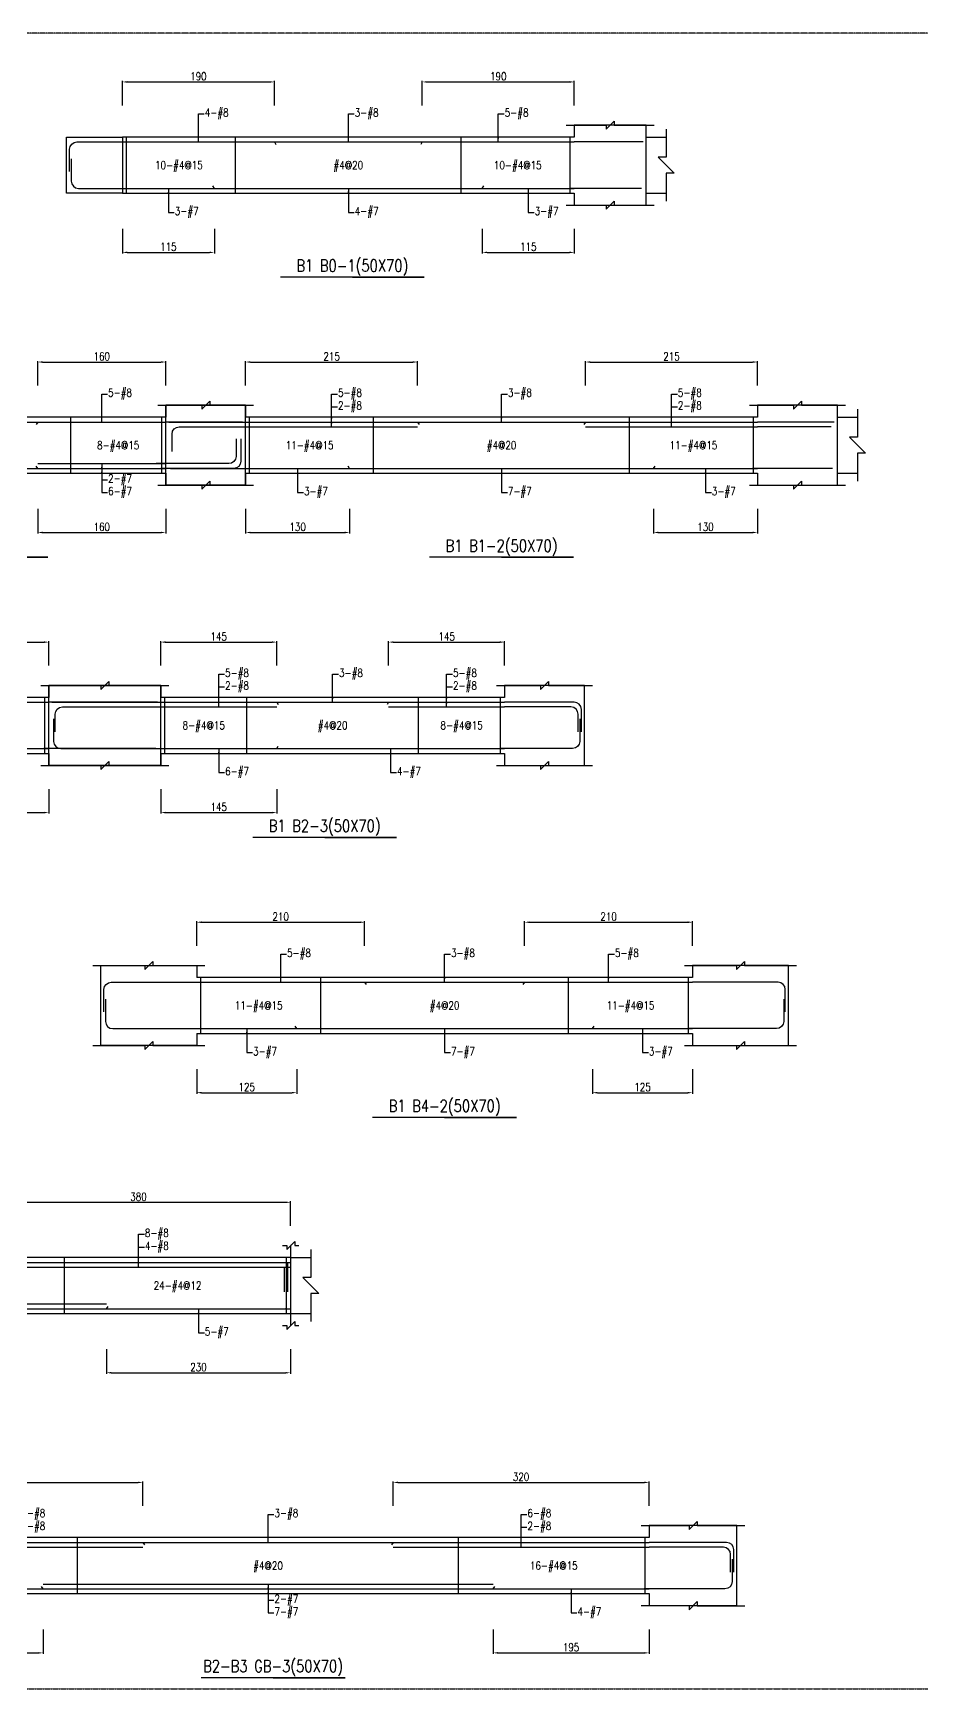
# Model space of a CAD drawing. Header units: millimetres. Extents: x 0 to 84580, y -12276 to 4373.
# Drawn here: x 28250 to 29362, y -9207 to -7138 of the extents above; entities that cross this region are included whole.
import ezdxf
from ezdxf.enums import TextEntityAlignment as Align

# ---------------------------------------------------------------- set-up
doc = ezdxf.new("R2010")
doc.units = ezdxf.units.MM
doc.header["$MEASUREMENT"] = 0
doc.linetypes.add('CENTER', pattern=[2, 1.25, -0.25, 0.25, -0.25])
for name, color, linetype in [('S-DIM', 2, 'Continuous'), ('S-GRID', 1, 'CENTER'), ('S-LEADER', 2, 'Continuous'), ('S-RC', 130, 'Continuous'), ('S-REINF', 6, 'Continuous'), ('S-TEXT', 2, 'Continuous')]:
    doc.layers.add(name, color=color, linetype=linetype)
doc.styles.add('CS4', font='romans.shx', dxfattribs={"width": 0.8, "bigfont": 'lsp.shx'})
doc.styles.get("Standard").update_dxf_attribs({"font": 'arial.ttf'})
doc.dimstyles.new('ISO-25', dxfattribs={"dimtxt": 2.5, "dimasz": 2.5, "dimexe": 1.25, "dimexo": 0.625, "dimtad": 1, "dimtxsty": 'Standard', "dimcen": 2.5, "dimadec": 0, "dimazin": 0, "dimtfac": 1, "dimtmove": 0, "dimatfit": 3, "dimfxl": 0, "dimarcsym": 0})

# ---------------------------------------------------------------- blocks, each defined once
blk = doc.blocks.new('*D1904')
at = {"layer": 'DEFPOINTS', "color": 0, "transparency": 16777216}
for p in [(28552.1, -7199), (28362.1, -7229), (28552.1, -7229)]:
    blk.add_point(p, dxfattribs=at)
at = {"layer": 'S-DIM', "color": 0, "lineweight": -2, "transparency": 16777216}
for p, q in [((28362.1, -7228.375), (28362.1, -7197.75)), ((28368.1, -7199), (28546.1, -7199)), ((28552.1, -7228.375), (28552.1, -7197.75))]:
    blk.add_line(p, q, dxfattribs=at)
at = {"layer": 'S-DIM', "color": 0, "transparency": 16777216}
for points in [[(28368.1, -7198), (28368.1, -7200), (28362.1, -7199)], [(28546.1, -7198), (28546.1, -7200), (28552.1, -7199)]]:
    blk.add_solid(points, dxfattribs=at)
at = {"layer": 'S-DIM', "color": 0, "transparency": 16777216, "insert": (28457.1, -7192), "char_height": 10, "attachment_point": 5, "style": 'CS4'}
blk.add_mtext('190', dxfattribs=at)
blk = doc.blocks.new('*D1905')
at = {"layer": 'DEFPOINTS', "color": 0, "transparency": 16777216}
for p in [(28927.1, -7199), (28737.1, -7229), (28927.1, -7229)]:
    blk.add_point(p, dxfattribs=at)
at = {"layer": 'S-DIM', "color": 0, "lineweight": -2, "transparency": 16777216}
for p, q in [((28737.1, -7228.375), (28737.1, -7197.75)), ((28743.1, -7199), (28921.1, -7199)), ((28927.1, -7228.375), (28927.1, -7197.75))]:
    blk.add_line(p, q, dxfattribs=at)
at = {"layer": 'S-DIM', "color": 0, "transparency": 16777216}
for points in [[(28743.1, -7198), (28743.1, -7200), (28737.1, -7199)], [(28921.1, -7198), (28921.1, -7200), (28927.1, -7199)]]:
    blk.add_solid(points, dxfattribs=at)
at = {"layer": 'S-DIM', "color": 0, "transparency": 16777216, "insert": (28832.1, -7192), "char_height": 10, "attachment_point": 5, "style": 'CS4'}
blk.add_mtext('190', dxfattribs=at)
blk = doc.blocks.new('*D1906')
at = {"layer": 'DEFPOINTS', "color": 0, "transparency": 16777216}
for p in [(28362.1, -7382), (28477.1, -7382), (28477.1, -7412)]:
    blk.add_point(p, dxfattribs=at)
at = {"layer": 'S-DIM', "color": 0, "lineweight": -2, "transparency": 16777216}
for p, q in [((28362.1, -7382.625), (28362.1, -7413.25)), ((28477.1, -7382.625), (28477.1, -7413.25)), ((28368.1, -7412), (28471.1, -7412))]:
    blk.add_line(p, q, dxfattribs=at)
at = {"layer": 'S-DIM', "color": 0, "transparency": 16777216}
for points in [[(28368.1, -7411), (28368.1, -7413), (28362.1, -7412)], [(28471.1, -7411), (28471.1, -7413), (28477.1, -7412)]]:
    blk.add_solid(points, dxfattribs=at)
at = {"layer": 'S-DIM', "color": 0, "transparency": 16777216, "insert": (28419.6, -7405), "char_height": 10, "attachment_point": 5, "style": 'CS4'}
blk.add_mtext('115', dxfattribs=at)
blk = doc.blocks.new('*D1907')
at = {"layer": 'DEFPOINTS', "color": 0, "transparency": 16777216}
for p in [(28812.1, -7382), (28927.1, -7382), (28927.1, -7412)]:
    blk.add_point(p, dxfattribs=at)
at = {"layer": 'S-DIM', "color": 0, "lineweight": -2, "transparency": 16777216}
for p, q in [((28812.1, -7382.625), (28812.1, -7413.25)), ((28927.1, -7382.625), (28927.1, -7413.25)), ((28818.1, -7412), (28921.1, -7412))]:
    blk.add_line(p, q, dxfattribs=at)
at = {"layer": 'S-DIM', "color": 0, "transparency": 16777216}
for points in [[(28818.1, -7411), (28818.1, -7413), (28812.1, -7412)], [(28921.1, -7411), (28921.1, -7413), (28927.1, -7412)]]:
    blk.add_solid(points, dxfattribs=at)
at = {"layer": 'S-DIM', "color": 0, "transparency": 16777216, "insert": (28869.6, -7405), "char_height": 10, "attachment_point": 5, "style": 'CS4'}
blk.add_mtext('115', dxfattribs=at)
blk = doc.blocks.new('*D1881')
at = {"layer": 'DEFPOINTS', "color": 0, "transparency": 16777216}
for p in [(28416.2, -7549), (28256.2, -7579), (28416.2, -7579)]:
    blk.add_point(p, dxfattribs=at)
at = {"layer": 'S-DIM', "color": 0, "lineweight": -2, "transparency": 16777216}
for p, q in [((28256.2, -7578.375), (28256.2, -7547.75)), ((28262.2, -7549), (28410.2, -7549)), ((28416.2, -7578.375), (28416.2, -7547.75))]:
    blk.add_line(p, q, dxfattribs=at)
at = {"layer": 'S-DIM', "color": 0, "transparency": 16777216}
for points in [[(28262.2, -7548), (28262.2, -7550), (28256.2, -7549)], [(28410.2, -7548), (28410.2, -7550), (28416.2, -7549)]]:
    blk.add_solid(points, dxfattribs=at)
at = {"layer": 'S-DIM', "color": 0, "transparency": 16777216, "insert": (28336.2, -7542), "char_height": 10, "attachment_point": 5, "style": 'CS4'}
blk.add_mtext('160', dxfattribs=at)
blk = doc.blocks.new('*D1883')
at = {"layer": 'DEFPOINTS', "color": 0, "transparency": 16777216}
for p in [(28256.2, -7732), (28416.2, -7732), (28416.2, -7762)]:
    blk.add_point(p, dxfattribs=at)
at = {"layer": 'S-DIM', "color": 0, "lineweight": -2, "transparency": 16777216}
for p, q in [((28256.2, -7732.625), (28256.2, -7763.25)), ((28416.2, -7732.625), (28416.2, -7763.25)), ((28262.2, -7762), (28410.2, -7762))]:
    blk.add_line(p, q, dxfattribs=at)
at = {"layer": 'S-DIM', "color": 0, "transparency": 16777216}
for points in [[(28262.2, -7761), (28262.2, -7763), (28256.2, -7762)], [(28410.2, -7761), (28410.2, -7763), (28416.2, -7762)]]:
    blk.add_solid(points, dxfattribs=at)
at = {"layer": 'S-DIM', "color": 0, "transparency": 16777216, "insert": (28336.2, -7755), "char_height": 10, "attachment_point": 5, "style": 'CS4'}
blk.add_mtext('160', dxfattribs=at)
blk = doc.blocks.new('*D1884')
at = {"layer": 'DEFPOINTS', "color": 0, "transparency": 16777216}
for p in [(28731.2, -7549), (28516.2, -7579), (28731.2, -7579)]:
    blk.add_point(p, dxfattribs=at)
at = {"layer": 'S-DIM', "color": 0, "lineweight": -2, "transparency": 16777216}
for p, q in [((28516.2, -7578.375), (28516.2, -7547.75)), ((28522.2, -7549), (28725.2, -7549)), ((28731.2, -7578.375), (28731.2, -7547.75))]:
    blk.add_line(p, q, dxfattribs=at)
at = {"layer": 'S-DIM', "color": 0, "transparency": 16777216}
for points in [[(28522.2, -7548), (28522.2, -7550), (28516.2, -7549)], [(28725.2, -7548), (28725.2, -7550), (28731.2, -7549)]]:
    blk.add_solid(points, dxfattribs=at)
at = {"layer": 'S-DIM', "color": 0, "transparency": 16777216, "insert": (28623.7, -7542), "char_height": 10, "attachment_point": 5, "style": 'CS4'}
blk.add_mtext('215', dxfattribs=at)
blk = doc.blocks.new('*D1885')
at = {"layer": 'DEFPOINTS', "color": 0, "transparency": 16777216}
for p in [(29156.2, -7549), (28941.2, -7579), (29156.2, -7579)]:
    blk.add_point(p, dxfattribs=at)
at = {"layer": 'S-DIM', "color": 0, "lineweight": -2, "transparency": 16777216}
for p, q in [((28941.2, -7578.375), (28941.2, -7547.75)), ((28947.2, -7549), (29150.2, -7549)), ((29156.2, -7578.375), (29156.2, -7547.75))]:
    blk.add_line(p, q, dxfattribs=at)
at = {"layer": 'S-DIM', "color": 0, "transparency": 16777216}
for points in [[(28947.2, -7548), (28947.2, -7550), (28941.2, -7549)], [(29150.2, -7548), (29150.2, -7550), (29156.2, -7549)]]:
    blk.add_solid(points, dxfattribs=at)
at = {"layer": 'S-DIM', "color": 0, "transparency": 16777216, "insert": (29048.7, -7542), "char_height": 10, "attachment_point": 5, "style": 'CS4'}
blk.add_mtext('215', dxfattribs=at)
blk = doc.blocks.new('*D1886')
at = {"layer": 'DEFPOINTS', "color": 0, "transparency": 16777216}
for p in [(28516.2, -7732), (28646.2, -7732), (28646.2, -7762)]:
    blk.add_point(p, dxfattribs=at)
at = {"layer": 'S-DIM', "color": 0, "lineweight": -2, "transparency": 16777216}
for p, q in [((28516.2, -7732.625), (28516.2, -7763.25)), ((28646.2, -7732.625), (28646.2, -7763.25)), ((28522.2, -7762), (28640.2, -7762))]:
    blk.add_line(p, q, dxfattribs=at)
at = {"layer": 'S-DIM', "color": 0, "transparency": 16777216}
for points in [[(28522.2, -7761), (28522.2, -7763), (28516.2, -7762)], [(28640.2, -7761), (28640.2, -7763), (28646.2, -7762)]]:
    blk.add_solid(points, dxfattribs=at)
at = {"layer": 'S-DIM', "color": 0, "transparency": 16777216, "insert": (28581.2, -7755), "char_height": 10, "attachment_point": 5, "style": 'CS4'}
blk.add_mtext('130', dxfattribs=at)
blk = doc.blocks.new('*D1887')
at = {"layer": 'DEFPOINTS', "color": 0, "transparency": 16777216}
for p in [(29026.2, -7732), (29156.2, -7732), (29156.2, -7762)]:
    blk.add_point(p, dxfattribs=at)
at = {"layer": 'S-DIM', "color": 0, "lineweight": -2, "transparency": 16777216}
for p, q in [((29026.2, -7732.625), (29026.2, -7763.25)), ((29156.2, -7732.625), (29156.2, -7763.25)), ((29032.2, -7762), (29150.2, -7762))]:
    blk.add_line(p, q, dxfattribs=at)
at = {"layer": 'S-DIM', "color": 0, "transparency": 16777216}
for points in [[(29032.2, -7761), (29032.2, -7763), (29026.2, -7762)], [(29150.2, -7761), (29150.2, -7763), (29156.2, -7762)]]:
    blk.add_solid(points, dxfattribs=at)
at = {"layer": 'S-DIM', "color": 0, "transparency": 16777216, "insert": (29091.2, -7755), "char_height": 10, "attachment_point": 5, "style": 'CS4'}
blk.add_mtext('130', dxfattribs=at)
blk = doc.blocks.new('*D1822')
at = {"layer": 'DEFPOINTS', "color": 0, "transparency": 16777216}
for p in [(28270, -7899), (28040, -7929), (28270, -7929)]:
    blk.add_point(p, dxfattribs=at)
at = {"layer": 'S-DIM', "color": 0, "lineweight": -2, "transparency": 16777216}
for p, q in [((28040, -7928.375), (28040, -7897.75)), ((28046, -7899), (28264, -7899)), ((28270, -7928.375), (28270, -7897.75))]:
    blk.add_line(p, q, dxfattribs=at)
at = {"layer": 'S-DIM', "color": 0, "transparency": 16777216}
for points in [[(28046, -7898), (28046, -7900), (28040, -7899)], [(28264, -7898), (28264, -7900), (28270, -7899)]]:
    blk.add_solid(points, dxfattribs=at)
at = {"layer": 'S-DIM', "color": 0, "transparency": 16777216, "insert": (28155, -7892), "char_height": 10, "attachment_point": 5, "style": 'CS4'}
blk.add_mtext('230', dxfattribs=at)
blk = doc.blocks.new('*D1872')
at = {"layer": 'DEFPOINTS', "color": 0, "transparency": 16777216}
for p in [(28130, -8082), (28270, -8082), (28270, -8112)]:
    blk.add_point(p, dxfattribs=at)
at = {"layer": 'S-DIM', "color": 0, "lineweight": -2, "transparency": 16777216}
for p, q in [((28130, -8082.625), (28130, -8113.25)), ((28270, -8082.625), (28270, -8113.25)), ((28136, -8112), (28264, -8112))]:
    blk.add_line(p, q, dxfattribs=at)
at = {"layer": 'S-DIM', "color": 0, "transparency": 16777216}
for points in [[(28136, -8111), (28136, -8113), (28130, -8112)], [(28264, -8111), (28264, -8113), (28270, -8112)]]:
    blk.add_solid(points, dxfattribs=at)
at = {"layer": 'S-DIM', "color": 0, "transparency": 16777216, "insert": (28200, -8105), "char_height": 10, "attachment_point": 5, "style": 'CS4'}
blk.add_mtext('140', dxfattribs=at)
blk = doc.blocks.new('*D1873')
at = {"layer": 'DEFPOINTS', "color": 0, "transparency": 16777216}
for p in [(28555, -7899), (28410, -7929), (28555, -7929)]:
    blk.add_point(p, dxfattribs=at)
at = {"layer": 'S-DIM', "color": 0, "lineweight": -2, "transparency": 16777216}
for p, q in [((28410, -7928.375), (28410, -7897.75)), ((28416, -7899), (28549, -7899)), ((28555, -7928.375), (28555, -7897.75))]:
    blk.add_line(p, q, dxfattribs=at)
at = {"layer": 'S-DIM', "color": 0, "transparency": 16777216}
for points in [[(28416, -7898), (28416, -7900), (28410, -7899)], [(28549, -7898), (28549, -7900), (28555, -7899)]]:
    blk.add_solid(points, dxfattribs=at)
at = {"layer": 'S-DIM', "color": 0, "transparency": 16777216, "insert": (28482.5, -7892), "char_height": 10, "attachment_point": 5, "style": 'CS4'}
blk.add_mtext('145', dxfattribs=at)
blk = doc.blocks.new('*D1874')
at = {"layer": 'DEFPOINTS', "color": 0, "transparency": 16777216}
for p in [(28840, -7899), (28695, -7929), (28840, -7929)]:
    blk.add_point(p, dxfattribs=at)
at = {"layer": 'S-DIM', "color": 0, "lineweight": -2, "transparency": 16777216}
for p, q in [((28695, -7928.375), (28695, -7897.75)), ((28701, -7899), (28834, -7899)), ((28840, -7928.375), (28840, -7897.75))]:
    blk.add_line(p, q, dxfattribs=at)
at = {"layer": 'S-DIM', "color": 0, "transparency": 16777216}
for points in [[(28701, -7898), (28701, -7900), (28695, -7899)], [(28834, -7898), (28834, -7900), (28840, -7899)]]:
    blk.add_solid(points, dxfattribs=at)
at = {"layer": 'S-DIM', "color": 0, "transparency": 16777216, "insert": (28767.5, -7892), "char_height": 10, "attachment_point": 5, "style": 'CS4'}
blk.add_mtext('145', dxfattribs=at)
blk = doc.blocks.new('*D1875')
at = {"layer": 'DEFPOINTS', "color": 0, "transparency": 16777216}
for p in [(28410, -8082), (28555, -8082), (28555, -8112)]:
    blk.add_point(p, dxfattribs=at)
at = {"layer": 'S-DIM', "color": 0, "lineweight": -2, "transparency": 16777216}
for p, q in [((28410, -8082.625), (28410, -8113.25)), ((28555, -8082.625), (28555, -8113.25)), ((28416, -8112), (28549, -8112))]:
    blk.add_line(p, q, dxfattribs=at)
at = {"layer": 'S-DIM', "color": 0, "transparency": 16777216}
for points in [[(28416, -8111), (28416, -8113), (28410, -8112)], [(28549, -8111), (28549, -8113), (28555, -8112)]]:
    blk.add_solid(points, dxfattribs=at)
at = {"layer": 'S-DIM', "color": 0, "transparency": 16777216, "insert": (28482.5, -8105), "char_height": 10, "attachment_point": 5, "style": 'CS4'}
blk.add_mtext('145', dxfattribs=at)
blk = doc.blocks.new('*D1804')
at = {"layer": 'DEFPOINTS', "color": 0, "transparency": 16777216}
for p in [(28665, -8249), (28455, -8279), (28665, -8279)]:
    blk.add_point(p, dxfattribs=at)
at = {"layer": 'S-DIM', "color": 0, "lineweight": -2, "transparency": 16777216}
for p, q in [((28455, -8278.375), (28455, -8247.75)), ((28461, -8249), (28659, -8249)), ((28665, -8278.375), (28665, -8247.75))]:
    blk.add_line(p, q, dxfattribs=at)
at = {"layer": 'S-DIM', "color": 0, "transparency": 16777216}
for points in [[(28461, -8248), (28461, -8250), (28455, -8249)], [(28659, -8248), (28659, -8250), (28665, -8249)]]:
    blk.add_solid(points, dxfattribs=at)
at = {"layer": 'S-DIM', "color": 0, "transparency": 16777216, "insert": (28560, -8242), "char_height": 10, "attachment_point": 5, "style": 'CS4'}
blk.add_mtext('210', dxfattribs=at)
blk = doc.blocks.new('*D1843')
at = {"layer": 'DEFPOINTS', "color": 0, "transparency": 16777216}
for p in [(29075, -8249), (28865, -8279), (29075, -8279)]:
    blk.add_point(p, dxfattribs=at)
at = {"layer": 'S-DIM', "color": 0, "lineweight": -2, "transparency": 16777216}
for p, q in [((28865, -8278.375), (28865, -8247.75)), ((28871, -8249), (29069, -8249)), ((29075, -8278.375), (29075, -8247.75))]:
    blk.add_line(p, q, dxfattribs=at)
at = {"layer": 'S-DIM', "color": 0, "transparency": 16777216}
for points in [[(28871, -8248), (28871, -8250), (28865, -8249)], [(29069, -8248), (29069, -8250), (29075, -8249)]]:
    blk.add_solid(points, dxfattribs=at)
at = {"layer": 'S-DIM', "color": 0, "transparency": 16777216, "insert": (28970, -8242), "char_height": 10, "attachment_point": 5, "style": 'CS4'}
blk.add_mtext('210', dxfattribs=at)
blk = doc.blocks.new('*D1844')
at = {"layer": 'DEFPOINTS', "color": 0, "transparency": 16777216}
for p in [(28455, -8432), (28580, -8432), (28580, -8462)]:
    blk.add_point(p, dxfattribs=at)
at = {"layer": 'S-DIM', "color": 0, "lineweight": -2, "transparency": 16777216}
for p, q in [((28455, -8432.625), (28455, -8463.25)), ((28580, -8432.625), (28580, -8463.25)), ((28461, -8462), (28574, -8462))]:
    blk.add_line(p, q, dxfattribs=at)
at = {"layer": 'S-DIM', "color": 0, "transparency": 16777216}
for points in [[(28461, -8461), (28461, -8463), (28455, -8462)], [(28574, -8461), (28574, -8463), (28580, -8462)]]:
    blk.add_solid(points, dxfattribs=at)
at = {"layer": 'S-DIM', "color": 0, "transparency": 16777216, "insert": (28517.5, -8455), "char_height": 10, "attachment_point": 5, "style": 'CS4'}
blk.add_mtext('125', dxfattribs=at)
blk = doc.blocks.new('*D1845')
at = {"layer": 'DEFPOINTS', "color": 0, "transparency": 16777216}
for p in [(28950, -8432), (29075, -8432), (29075, -8462)]:
    blk.add_point(p, dxfattribs=at)
at = {"layer": 'S-DIM', "color": 0, "lineweight": -2, "transparency": 16777216}
for p, q in [((28950, -8432.625), (28950, -8463.25)), ((29075, -8432.625), (29075, -8463.25)), ((28956, -8462), (29069, -8462))]:
    blk.add_line(p, q, dxfattribs=at)
at = {"layer": 'S-DIM', "color": 0, "transparency": 16777216}
for points in [[(28956, -8461), (28956, -8463), (28950, -8462)], [(29069, -8461), (29069, -8463), (29075, -8462)]]:
    blk.add_solid(points, dxfattribs=at)
at = {"layer": 'S-DIM', "color": 0, "transparency": 16777216, "insert": (29012.5, -8455), "char_height": 10, "attachment_point": 5, "style": 'CS4'}
blk.add_mtext('125', dxfattribs=at)
blk = doc.blocks.new('*D1855')
at = {"layer": 'DEFPOINTS', "color": 0, "transparency": 16777216}
for p in [(28572.2, -8599), (28192.2, -8629), (28572.2, -8629)]:
    blk.add_point(p, dxfattribs=at)
at = {"layer": 'S-DIM', "color": 0, "lineweight": -2, "transparency": 16777216}
for p, q in [((28192.2, -8628.375), (28192.2, -8597.75)), ((28198.2, -8599), (28566.2, -8599)), ((28572.2, -8628.375), (28572.2, -8597.75))]:
    blk.add_line(p, q, dxfattribs=at)
at = {"layer": 'S-DIM', "color": 0, "transparency": 16777216}
for points in [[(28198.2, -8598), (28198.2, -8600), (28192.2, -8599)], [(28566.2, -8598), (28566.2, -8600), (28572.2, -8599)]]:
    blk.add_solid(points, dxfattribs=at)
at = {"layer": 'S-DIM', "color": 0, "transparency": 16777216, "insert": (28382.2, -8592), "char_height": 10, "attachment_point": 5, "style": 'CS4'}
blk.add_mtext('380', dxfattribs=at)
blk = doc.blocks.new('*D1857')
at = {"layer": 'DEFPOINTS', "color": 0, "transparency": 16777216}
for p in [(28342.2, -8782), (28572.2, -8782), (28572.2, -8812)]:
    blk.add_point(p, dxfattribs=at)
at = {"layer": 'S-DIM', "color": 0, "lineweight": -2, "transparency": 16777216}
for p, q in [((28342.2, -8782.625), (28342.2, -8813.25)), ((28572.2, -8782.625), (28572.2, -8813.25)), ((28348.2, -8812), (28566.2, -8812))]:
    blk.add_line(p, q, dxfattribs=at)
at = {"layer": 'S-DIM', "color": 0, "transparency": 16777216}
for points in [[(28348.2, -8811), (28348.2, -8813), (28342.2, -8812)], [(28566.2, -8811), (28566.2, -8813), (28572.2, -8812)]]:
    blk.add_solid(points, dxfattribs=at)
at = {"layer": 'S-DIM', "color": 0, "transparency": 16777216, "insert": (28457.2, -8805), "char_height": 10, "attachment_point": 5, "style": 'CS4'}
blk.add_mtext('230', dxfattribs=at)
blk = doc.blocks.new('*D1828')
at = {"layer": 'DEFPOINTS', "color": 0, "transparency": 16777216}
for p in [(28387.8, -8949), (28067.8, -8979), (28387.8, -8979)]:
    blk.add_point(p, dxfattribs=at)
at = {"layer": 'S-DIM', "color": 0, "lineweight": -2, "transparency": 16777216}
for p, q in [((28067.8, -8978.375), (28067.8, -8947.75)), ((28073.8, -8949), (28381.8, -8949)), ((28387.8, -8978.375), (28387.8, -8947.75))]:
    blk.add_line(p, q, dxfattribs=at)
at = {"layer": 'S-DIM', "color": 0, "transparency": 16777216}
for points in [[(28073.8, -8948), (28073.8, -8950), (28067.8, -8949)], [(28381.8, -8948), (28381.8, -8950), (28387.8, -8949)]]:
    blk.add_solid(points, dxfattribs=at)
at = {"layer": 'S-DIM', "color": 0, "transparency": 16777216, "insert": (28227.8, -8942), "char_height": 10, "attachment_point": 5, "style": 'CS4'}
blk.add_mtext('320', dxfattribs=at)
blk = doc.blocks.new('*D1829')
at = {"layer": 'DEFPOINTS', "color": 0, "transparency": 16777216}
for p in [(29020.6, -8949), (28700.6, -8979), (29020.6, -8979)]:
    blk.add_point(p, dxfattribs=at)
at = {"layer": 'S-DIM', "color": 0, "lineweight": -2, "transparency": 16777216}
for p, q in [((28700.6, -8978.375), (28700.6, -8947.75)), ((28706.6, -8949), (29014.6, -8949)), ((29020.6, -8978.375), (29020.6, -8947.75))]:
    blk.add_line(p, q, dxfattribs=at)
at = {"layer": 'S-DIM', "color": 0, "transparency": 16777216}
for points in [[(28706.6, -8948), (28706.6, -8950), (28700.6, -8949)], [(29014.6, -8948), (29014.6, -8950), (29020.6, -8949)]]:
    blk.add_solid(points, dxfattribs=at)
at = {"layer": 'S-DIM', "color": 0, "transparency": 16777216, "insert": (28860.6, -8942), "char_height": 10, "attachment_point": 5, "style": 'CS4'}
blk.add_mtext('320', dxfattribs=at)
blk = doc.blocks.new('*D1830')
at = {"layer": 'DEFPOINTS', "color": 0, "transparency": 16777216}
for p in [(28067.8, -9132), (28262.8, -9132), (28262.8, -9162)]:
    blk.add_point(p, dxfattribs=at)
at = {"layer": 'S-DIM', "color": 0, "lineweight": -2, "transparency": 16777216}
for p, q in [((28067.8, -9132.625), (28067.8, -9163.25)), ((28262.8, -9132.625), (28262.8, -9163.25)), ((28073.8, -9162), (28256.8, -9162))]:
    blk.add_line(p, q, dxfattribs=at)
at = {"layer": 'S-DIM', "color": 0, "transparency": 16777216}
for points in [[(28073.8, -9161), (28073.8, -9163), (28067.8, -9162)], [(28256.8, -9161), (28256.8, -9163), (28262.8, -9162)]]:
    blk.add_solid(points, dxfattribs=at)
at = {"layer": 'S-DIM', "color": 0, "transparency": 16777216, "insert": (28165.3, -9155), "char_height": 10, "attachment_point": 5, "style": 'CS4'}
blk.add_mtext('195', dxfattribs=at)
blk = doc.blocks.new('*D1831')
at = {"layer": 'DEFPOINTS', "color": 0, "transparency": 16777216}
for p in [(28825.6, -9132), (29020.6, -9132), (29020.6, -9162)]:
    blk.add_point(p, dxfattribs=at)
at = {"layer": 'S-DIM', "color": 0, "lineweight": -2, "transparency": 16777216}
for p, q in [((28825.6, -9132.625), (28825.6, -9163.25)), ((29020.6, -9132.625), (29020.6, -9163.25)), ((28831.6, -9162), (29014.6, -9162))]:
    blk.add_line(p, q, dxfattribs=at)
at = {"layer": 'S-DIM', "color": 0, "transparency": 16777216}
for points in [[(28831.6, -9161), (28831.6, -9163), (28825.6, -9162)], [(29014.6, -9161), (29014.6, -9163), (29020.6, -9162)]]:
    blk.add_solid(points, dxfattribs=at)
at = {"layer": 'S-DIM', "color": 0, "transparency": 16777216, "insert": (28923.1, -9155), "char_height": 10, "attachment_point": 5, "style": 'CS4'}
blk.add_mtext('195', dxfattribs=at)

msp = doc.modelspace()

# ---------------------------------------------------------------- linework, layer by layer
for p, q in [((29017.1, -7268), (29042.1, -7268)), ((29017.1, -7338), (29042.1, -7338)), ((29256.2, -7618), (29281.2, -7618)), ((29256.2, -7688), (29281.2, -7688)), ((28572.8, -8668), (28597.8, -8668)), ((28572.8, -8738), (28597.8, -8738))]:
    msp.add_line(p, q)
at = {"layer": 'S-GRID'}
msp.add_lwpolyline([(26145, -9207), (29374, -9207), (29374, -7138), (26145, -7138), (26145, -9207)], dxfattribs=at)
at = {"layer": 'S-RC'}
for points in [[(28917.1, -7253), (28967.1, -7253.01), (28967.099, -7258.01), (28977.101, -7248.012), (28977.1, -7253.012), (29027.1, -7253.022)], [(28927.1, -7338), (28927.1, -7353), (29017.1, -7353), (29017.1, -7253), (28927.1, -7253), (28927.1, -7268)], [(29042.1, -7258), (29042.1, -7293), (29032.1, -7293), (29052.1, -7313), (29042.1, -7313), (29042.1, -7348)], [(28362.1, -7338), (28292.1, -7338), (28292.1, -7268), (28362.1, -7268), (28362.1, -7338)], [(28927.1, -7268), (28362.1, -7268)], [(28362.1, -7338), (28927.1, -7338)], [(28917.1, -7353), (28967.1, -7353.01), (28967.099, -7358.01), (28977.101, -7348.012), (28977.1, -7353.012), (29027.1, -7353.022)], [(28649.6, -7443), (28739.6, -7443), (28559.6, -7443)], [(28406.2, -7603), (28461.2, -7603.011), (28461.199, -7608.011), (28471.201, -7598.013), (28471.2, -7603.013), (28526.2, -7603.024)], [(28406.2, -7603), (28461.2, -7603.011), (28461.199, -7608.011), (28471.201, -7598.013), (28471.2, -7603.013), (28526.2, -7603.024)], [(28416.2, -7688), (28416.2, -7703), (28516.2, -7703), (28516.2, -7603), (28416.2, -7603), (28416.2, -7618)], [(28516.2, -7688), (28516.2, -7703), (28416.2, -7703), (28416.2, -7603), (28516.2, -7603), (28516.2, -7618)], [(29146.2, -7603), (29201.2, -7603.011), (29201.199, -7608.011), (29211.201, -7598.013), (29211.2, -7603.013), (29266.2, -7603.024)], [(29156.2, -7688), (29156.2, -7703), (29256.2, -7703), (29256.2, -7603), (29156.2, -7603), (29156.2, -7618)], [(29281.2, -7608), (29281.2, -7643), (29271.2, -7643), (29291.2, -7663), (29281.2, -7663), (29281.2, -7698)], [(28416.2, -7618), (27941.2, -7618)], [(29156.2, -7618), (28516.2, -7618)], [(27941.2, -7688), (28416.2, -7688)], [(28516.2, -7688), (29156.2, -7688)], [(28406.2, -7703), (28461.2, -7703.011), (28461.199, -7708.011), (28471.201, -7698.013), (28471.2, -7703.013), (28526.2, -7703.024)], [(28406.2, -7703), (28461.2, -7703.011), (28461.199, -7708.011), (28471.201, -7698.013), (28471.2, -7703.013), (28526.2, -7703.024)], [(29146.2, -7703), (29201.2, -7703.011), (29201.199, -7708.011), (29211.201, -7698.013), (29211.2, -7703.013), (29266.2, -7703.024)], [(28178.7, -7793), (28268.7, -7793), (28088.7, -7793)], [(28836.2, -7793), (28926.2, -7793), (28746.2, -7793)], [(28260, -7953), (28335, -7953.015), (28334.999, -7958.015), (28345.001, -7948.017), (28345, -7953.017), (28420, -7953.031)], [(28260, -7953), (28335, -7953.015), (28334.999, -7958.015), (28345.001, -7948.017), (28345, -7953.017), (28420, -7953.031)], [(28270, -8038), (28270, -8053), (28410, -8053), (28410, -7953), (28270, -7953), (28270, -7968)], [(28410, -8038), (28410, -8053), (28270, -8053), (28270, -7953), (28410, -7953), (28410, -7968)], [(28830, -7953), (28885, -7953.011), (28884.999, -7958.011), (28895.001, -7948.013), (28895, -7953.013), (28950, -7953.024)], [(28840, -8038), (28840, -8053), (28940, -8053), (28940, -7953), (28840, -7953), (28840, -7968)], [(28270, -7968), (27580, -7968)], [(28840, -7968), (28410, -7968)], [(27580, -8038), (28270, -8038)], [(28260, -8053), (28335, -8053.015), (28334.999, -8058.015), (28345.001, -8048.017), (28345, -8053.017), (28420, -8053.031)], [(28260, -8053), (28335, -8053.015), (28334.999, -8058.015), (28345.001, -8048.017), (28345, -8053.017), (28420, -8053.031)], [(28410, -8038), (28840, -8038)], [(28830, -8053), (28885, -8053.011), (28884.999, -8058.011), (28895.001, -8048.013), (28895, -8053.013), (28950, -8053.024)], [(28615, -8143), (28705, -8143), (28525, -8143)], [(28325, -8303), (28390, -8303.013), (28389.999, -8308.013), (28400.001, -8298.015), (28400, -8303.015), (28465, -8303.027)], [(28455, -8388), (28455, -8403), (28335, -8403), (28335, -8303), (28455, -8303), (28455, -8318)], [(29065, -8303), (29130, -8303.013), (29129.999, -8308.013), (29140.001, -8298.015), (29140, -8303.015), (29205, -8303.027)], [(29075, -8388), (29075, -8403), (29195, -8403), (29195, -8303), (29075, -8303), (29075, -8318)], [(29075, -8318), (28455, -8318)], [(28325, -8403), (28390, -8403.013), (28389.999, -8408.013), (28400.001, -8398.015), (28400, -8403.015), (28465, -8403.027)], [(28455, -8388), (29075, -8388)], [(29065, -8403), (29130, -8403.013), (29129.999, -8408.013), (29140.001, -8398.015), (29140, -8403.015), (29205, -8403.027)], [(28765, -8493), (28855, -8493), (28675, -8493)], [(28562.2, -8653), (28567.5, -8653.001), (28567.499, -8658.001), (28577.501, -8648.003), (28577.5, -8653.003), (28582.8, -8653.004)], [(28572.2, -8668), (27442.8, -8668)], [(28572.2, -8738), (28572.2, -8753), (28572.8, -8753), (28572.8, -8653), (28572.2, -8653), (28572.2, -8668)], [(28597.8, -8658), (28597.8, -8693), (28587.8, -8693), (28607.8, -8713), (28597.8, -8713), (28597.8, -8748)], [(27442.8, -8738), (28572.2, -8738)], [(28562.2, -8753), (28567.5, -8753.001), (28567.499, -8758.001), (28577.501, -8748.003), (28577.5, -8753.003), (28582.8, -8753.004)], [(29010.6, -9003), (29070.6, -9003.012), (29070.599, -9008.012), (29080.601, -8998.014), (29080.6, -9003.014), (29140.6, -9003.026)], [(29020.6, -9018), (28067.8, -9018)], [(29020.6, -9088), (29020.6, -9103), (29130.6, -9103), (29130.6, -9003), (29020.6, -9003), (29020.6, -9018)], [(28067.8, -9088), (29020.6, -9088)], [(29010.6, -9103), (29070.6, -9103.012), (29070.599, -9108.012), (29080.601, -9098.014), (29080.6, -9103.014), (29140.6, -9103.026)], [(28550.45, -9193), (28640.45, -9193), (28460.45, -9193)]]:
    msp.add_lwpolyline(points, dxfattribs=at)
at = {"layer": 'S-REINF'}
for points in [[(28296.1, -7311), (28296.1, -7283, -0.41421356), (28305.1, -7274), (28362.1, -7274)], [(28298.1, -7295), (28298.1, -7323, 0.41421356), (28307.1, -7332), (28362.1, -7332)], [(28424.2, -7661), (28424.2, -7639, -0.41421356), (28433.2, -7630), (28516.2, -7630)], [(28504.2, -7645), (28504.2, -7667, -0.41421356), (28495.2, -7676), (28404.2, -7676)], [(28510.2, -7645), (28510.2, -7673, -0.41421356), (28501.2, -7682), (28410.2, -7682)], [(28278, -8011), (28278, -7989, -0.41421356), (28287, -7980), (28410, -7980)], [(28936, -8011), (28936, -7983, 0.41421356), (28927, -7974), (28840, -7974)], [(28932, -8011), (28932, -7989, 0.41421356), (28923, -7980), (28840, -7980)], [(28276, -7995), (28276, -8023, 0.41421356), (28285, -8032), (28410, -8032)], [(28934, -7995), (28934, -8023, -0.41421356), (28925, -8032), (28834, -8032)], [(28339, -8361), (28339, -8333, -0.41421356), (28348, -8324), (28455, -8324)], [(29191, -8361), (29191, -8333, 0.41421356), (29182, -8324), (29075, -8324)], [(28341, -8345), (28341, -8373, 0.41421356), (28350, -8382), (28455, -8382)], [(29189, -8345), (29189, -8373, -0.41421356), (29180, -8382), (29069, -8382)], [(29126.6, -9061), (29126.6, -9033, 0.41421356), (29117.6, -9024), (29020.6, -9024)], [(29122.6, -9061), (29122.6, -9039, 0.41421356), (29113.6, -9030), (29020.6, -9030)], [(29124.6, -9045), (29124.6, -9073, -0.41421356), (29115.6, -9082), (29014.6, -9082)]]:
    msp.add_lwpolyline(points, format="xyb", dxfattribs=at)
for points in [[(28362.1, -7274), (28552.1, -7274)], [(28552.1, -7274), (28554.1, -7277)], [(28552.1, -7274), (28737.1, -7274)], [(28737.1, -7274), (28735.1, -7277)], [(28737.1, -7274), (28927.1, -7274)], [(29013.1, -7274), (28927.1, -7274)], [(28362.1, -7332), (28477.1, -7332)], [(28477.1, -7332), (28475.1, -7329)], [(28477.1, -7332), (28812.1, -7332)], [(28812.1, -7332), (28814.1, -7329)], [(28812.1, -7332), (28927.1, -7332)], [(29011.1, -7332), (28921.1, -7332)], [(28101.2, -7624), (28256.2, -7624)], [(28256.2, -7624), (28254.2, -7627)], [(28256.2, -7624), (28416.2, -7624)], [(28512.2, -7624), (28416.2, -7624)], [(28420.2, -7624), (28516.2, -7624)], [(28516.2, -7624), (28731.2, -7624)], [(28516.2, -7630), (28731.2, -7630)], [(28731.2, -7624), (28733.2, -7627)], [(28731.2, -7624), (28941.2, -7624)], [(28941.2, -7624), (28939.2, -7627)], [(28941.2, -7624), (29156.2, -7624)], [(28941.2, -7630), (29156.2, -7630)], [(29252.2, -7624), (29156.2, -7624)], [(29248.2, -7630), (29156.2, -7630)], [(28036.2, -7682), (28256.2, -7682)], [(28256.2, -7682), (28254.2, -7679)], [(28256.2, -7676), (28416.2, -7676)], [(28256.2, -7682), (28416.2, -7682)], [(28422.2, -7682), (28516.2, -7682)], [(28516.2, -7682), (28646.2, -7682)], [(28646.2, -7682), (28644.2, -7679)], [(28646.2, -7682), (29026.2, -7682)], [(29026.2, -7682), (29028.2, -7679)], [(29026.2, -7682), (29156.2, -7682)], [(29250.2, -7682), (29150.2, -7682)], [(28040, -7974), (28270, -7974)], [(28406, -7974), (28270, -7974)], [(28274, -7974), (28410, -7974)], [(28410, -7974), (28555, -7974)], [(28410, -7980), (28555, -7980)], [(28555, -7974), (28557, -7977)], [(28555, -7974), (28695, -7974)], [(28695, -7974), (28693, -7977)], [(28695, -7974), (28840, -7974)], [(28695, -7980), (28840, -7980)], [(28130, -8032), (28270, -8032)], [(28404, -8032), (28264, -8032)], [(28410, -8032), (28555, -8032)], [(28555, -8032), (28557, -8029)], [(28555, -8032), (28840, -8032)], [(28455, -8324), (28665, -8324)], [(28665, -8324), (28667, -8327)], [(28665, -8324), (28865, -8324)], [(28865, -8324), (28863, -8327)], [(28865, -8324), (29075, -8324)], [(28580, -8382), (28578, -8379)], [(28950, -8382), (28952, -8379)], [(28455, -8382), (28580, -8382)], [(28580, -8382), (28950, -8382)], [(28950, -8382), (29075, -8382)], [(28192.2, -8674), (28572.2, -8674)], [(28192.2, -8680), (28572.2, -8680)], [(28564.8, -8711), (28564.8, -8680), (28572.2, -8680)], [(28568.8, -8711), (28568.8, -8674), (28572.2, -8674)], [(28566.8, -8695), (28566.8, -8732), (28566.2, -8732)], [(27672.8, -8726), (28342.2, -8726)], [(28342.2, -8732), (28344.2, -8729)], [(27672.8, -8732), (28342.2, -8732)], [(28342.2, -8732), (28572.2, -8732)], [(28067.8, -9024), (28387.8, -9024)], [(28067.8, -9030), (28387.8, -9030)], [(28387.8, -9024), (28389.8, -9027)], [(28387.8, -9024), (28700.6, -9024)], [(28700.6, -9024), (28698.6, -9027)], [(28700.6, -9024), (29020.6, -9024)], [(28700.6, -9030), (29020.6, -9030)], [(28067.8, -9082), (28262.8, -9082)], [(28262.8, -9082), (28260.8, -9079)], [(28262.8, -9076), (28825.6, -9076)], [(28262.8, -9082), (28825.6, -9082)], [(28825.6, -9082), (28827.6, -9079)], [(28825.6, -9082), (29020.6, -9082)]]:
    msp.add_lwpolyline(points, dxfattribs=at)
at = {"layer": 'S-REINF', "color": 1}
for points in [[(28367.1, -7338), (28367.1, -7268)], [(28503.35, -7338), (28503.35, -7268)], [(28785.85, -7338), (28785.85, -7268)], [(28922.1, -7338), (28922.1, -7268)], [(28297.45, -7688), (28297.45, -7618)], [(28411.2, -7688), (28411.2, -7618)], [(28521.2, -7688), (28521.2, -7618)], [(28676.2, -7688), (28676.2, -7618)], [(28996.2, -7688), (28996.2, -7618)], [(29151.2, -7688), (29151.2, -7618)], [(28265, -8038), (28265, -7968)], [(28415, -8038), (28415, -7968)], [(28517.5, -8038), (28517.5, -7968)], [(28732.5, -8038), (28732.5, -7968)], [(28835, -8038), (28835, -7968)], [(28460, -8388), (28460, -8318)], [(28610, -8388), (28610, -8318)], [(28920, -8388), (28920, -8318)], [(29070, -8388), (29070, -8318)], [(28289.85, -8738), (28289.85, -8668)], [(28567.2, -8738), (28567.2, -8668)], [(28306, -9088), (28306, -9018)], [(28782.4, -9088), (28782.4, -9018)], [(29015.6, -9088), (29015.6, -9018)]]:
    msp.add_lwpolyline(points, dxfattribs=at)

# ---------------------------------------------------------------- texts
at = {"layer": 'S-LEADER', "char_height": 10, "attachment_point": 4, "style": 'CS4'}
for s, insert in [('4-#8', (28465.1, -7239)), ('3-#8', (28652.6, -7239)), ('5-#8', (28840.1, -7239)), ('3-#7', (28427.6, -7362)), ('4-#7', (28652.6, -7362)), ('3-#7', (28877.6, -7362)), ('5-#8', (28344.2, -7589)), ('5-#8', (28631.7, -7589)), ('3-#8', (28844.2, -7589)), ('5-#8', (29056.7, -7589)), ('2-#8', (28631.7, -7605)), ('2-#8', (29056.7, -7605)), ('2-#7', (28344.2, -7696)), ('6-#7', (28344.2, -7712)), ('3-#7', (28589.2, -7712)), ('7-#7', (28844.2, -7712)), ('3-#7', (29099.2, -7712)), ('5-#8', (28490.5, -7939)), ('3-#8', (28633, -7939)), ('5-#8', (28775.5, -7939)), ('2-#8', (28490.5, -7955)), ('2-#8', (28775.5, -7955)), ('6-#7', (28490.5, -8062)), ('4-#7', (28705.5, -8062)), ('5-#8', (28568, -8289)), ('3-#8', (28773, -8289)), ('5-#8', (28978, -8289)), ('3-#7', (28525.5, -8412)), ('7-#7', (28773, -8412)), ('3-#7', (29020.5, -8412)), ('8-#8', (28390.2, -8639)), ('4-#8', (28390.2, -8655)), ('5-#7', (28465.2, -8762)), ('5-#8', (28235.8, -8989)), ('2-#8', (28235.8, -9005)), ('3-#8', (28552.2, -8989)), ('2-#8', (28868.6, -9005)), ('6-#8', (28868.6, -8989)), ('2-#7', (28552.2, -9096)), ('7-#7', (28552.2, -9112)), ('4-#7', (28931.1, -9112))]:
    msp.add_mtext(s, dxfattribs=dict(at, insert=insert))
at = {"layer": 'S-RC', "style": 'CS4', "width": 0.8}
for s, p in [('B1 B0-1(50X70)', (28649.6, -7436)), ('B1 B1-2(50X70)', (28836.2, -7786)), ('B1 B2-3(50X70)', (28615, -8136)), ('B1 B4-2(50X70)', (28765, -8486)), ('B2-B3 GB-3(50X70)', (28550.45, -9186))]:
    msp.add_text(s, height=15, dxfattribs=at).set_placement(p, align=Align.CENTER)
at = {"layer": 'S-TEXT', "color": 1, "style": 'CS4', "width": 0.8}
for s, p in [('10-#4@15', (28432.725, -7308)), ('#4@20', (28644.6, -7308)), ('10-#4@15', (28856.475, -7308)), ('8-#4@15', (28356.825, -7658)), ('11-#4@15', (28596.2, -7658)), ('#4@20', (28836.2, -7658)), ('11-#4@15', (29076.2, -7658)), ('8-#4@15', (28463.75, -8008)), ('#4@20', (28625, -8008)), ('8-#4@15', (28786.25, -8008)), ('11-#4@15', (28532.5, -8358)), ('#4@20', (28765, -8358)), ('11-#4@15', (28997.5, -8358)), ('24-#4@12', (28431.025, -8708)), ('#4@20', (28544.2, -9058)), ('16-#4@15', (28901.5, -9058))]:
    msp.add_text(s, height=10, dxfattribs=at).set_placement(p, align=Align.CENTER)

# ---------------------------------------------------------------- dimensions: what is measured, and where the dimension line sits
at = {"layer": 'S-DIM'}
for p1, p2, distance, picture, middle in [((28362.1, -7229), (28552.1, -7229), 30, '*D1904', (28457.1, -7192)), ((28737.1, -7229), (28927.1, -7229), 30, '*D1905', (28832.1, -7192)), ((28362.1, -7382), (28477.1, -7382), -30, '*D1906', (28419.6, -7405)), ((28812.1, -7382), (28927.1, -7382), -30, '*D1907', (28869.6, -7405)), ((28256.2, -7579), (28416.2, -7579), 30, '*D1881', (28336.2, -7542)), ((28516.2, -7579), (28731.2, -7579), 30, '*D1884', (28623.7, -7542)), ((28941.2, -7579), (29156.2, -7579), 30, '*D1885', (29048.7, -7542)), ((28256.2, -7732), (28416.2, -7732), -30, '*D1883', (28336.2, -7755)), ((28516.2, -7732), (28646.2, -7732), -30, '*D1886', (28581.2, -7755)), ((29026.2, -7732), (29156.2, -7732), -30, '*D1887', (29091.2, -7755)), ((28040, -7929), (28270, -7929), 30, '*D1822', (28155, -7892)), ((28410, -7929), (28555, -7929), 30, '*D1873', (28482.5, -7892)), ((28695, -7929), (28840, -7929), 30, '*D1874', (28767.5, -7892)), ((28130, -8082), (28270, -8082), -30, '*D1872', (28200, -8105)), ((28410, -8082), (28555, -8082), -30, '*D1875', (28482.5, -8105)), ((28455, -8279), (28665, -8279), 30, '*D1804', (28560, -8242)), ((28865, -8279), (29075, -8279), 30, '*D1843', (28970, -8242)), ((28455, -8432), (28580, -8432), -30, '*D1844', (28517.5, -8455)), ((28950, -8432), (29075, -8432), -30, '*D1845', (29012.5, -8455)), ((28192.2, -8629), (28572.2, -8629), 30, '*D1855', (28382.2, -8592)), ((28342.2, -8782), (28572.2, -8782), -30, '*D1857', (28457.2, -8805)), ((28067.8, -8979), (28387.8, -8979), 30, '*D1828', (28227.8, -8942)), ((28700.6, -8979), (29020.6, -8979), 30, '*D1829', (28860.6, -8942)), ((28067.8, -9132), (28262.8, -9132), -30, '*D1830', (28165.3, -9155)), ((28825.6, -9132), (29020.6, -9132), -30, '*D1831', (28923.1, -9155))]:
    dim = msp.add_aligned_dim(p1=p1, p2=p2, distance=distance, dimstyle='ISO-25', override={"dimtxt": 10, "dimasz": 6, "dimgap": 2, "dimtxsty": 'CS4'}, dxfattribs=at)
    dim.commit()
    dim.dimension.update_dxf_attribs({"geometry": picture, "text_midpoint": middle})

# ---------------------------------------------------------------- leaders
at = {"layer": 'S-LEADER', "annotation_type": 0, "has_hookline": 1, "hookline_direction": 0}
for points, text_width in [([(28457.1, -7274), (28457.1, -7239), (28464.475, -7239)], 30.857), ([(28644.6, -7274), (28644.6, -7239), (28651.975, -7239)], 30.857), ([(28832.1, -7274), (28832.1, -7239), (28839.475, -7239)], 30.857), ([(28419.6, -7332), (28419.6, -7362), (28426.975, -7362)], 30.857), ([(28644.6, -7332), (28644.6, -7362), (28651.975, -7362)], 30.857), ([(28869.6, -7332), (28869.6, -7362), (28876.975, -7362)], 30.857), ([(28336.2, -7624), (28336.2, -7589), (28343.575, -7589)], 30.857), ([(28623.7, -7624), (28623.7, -7589), (28631.075, -7589)], 30.857), ([(28836.2, -7624), (28836.2, -7589), (28843.575, -7589)], 30.857), ([(29048.7, -7624), (29048.7, -7589), (29056.075, -7589)], 30.857), ([(28623.7, -7630), (28623.7, -7605), (28631.075, -7605)], 30.857), ([(29048.7, -7630), (29048.7, -7605), (29056.075, -7605)], 30.857), ([(28336.2, -7676), (28336.2, -7696), (28343.575, -7696)], 30.857), ([(28336.2, -7682), (28336.2, -7712), (28343.575, -7712)], 30.476), ([(28581.2, -7682), (28581.2, -7712), (28588.575, -7712)], 30.857), ([(28836.2, -7682), (28836.2, -7712), (28843.575, -7712)], 30.857), ([(29091.2, -7682), (29091.2, -7712), (29098.575, -7712)], 30.857), ([(28482.5, -7974), (28482.5, -7939), (28489.875, -7939)], 30.857), ([(28625, -7974), (28625, -7939), (28632.375, -7939)], 30.857), ([(28767.5, -7974), (28767.5, -7939), (28774.875, -7939)], 30.857), ([(28482.5, -7980), (28482.5, -7955), (28489.875, -7955)], 30.857), ([(28767.5, -7980), (28767.5, -7955), (28774.875, -7955)], 30.857), ([(28482.5, -8032), (28482.5, -8062), (28489.875, -8062)], 30.476), ([(28697.5, -8032), (28697.5, -8062), (28704.875, -8062)], 30.857), ([(28560, -8324), (28560, -8289), (28567.375, -8289)], 30.857), ([(28765, -8324), (28765, -8289), (28772.375, -8289)], 30.857), ([(28970, -8324), (28970, -8289), (28977.375, -8289)], 30.857), ([(28517.5, -8382), (28517.5, -8412), (28524.875, -8412)], 30.857), ([(28765, -8382), (28765, -8412), (28772.375, -8412)], 30.857), ([(29012.5, -8382), (29012.5, -8412), (29019.875, -8412)], 30.857), ([(28382.2, -8674), (28382.2, -8639), (28389.575, -8639)], 30.857), ([(28382.2, -8680), (28382.2, -8655), (28389.575, -8655)], 30.857), ([(28457.2, -8732), (28457.2, -8762), (28464.575, -8762)], 30.857), ([(28227.8, -9024), (28227.8, -8989), (28235.175, -8989)], 30.857), ([(28544.2, -9024), (28544.2, -8989), (28551.575, -8989)], 30.857), ([(28860.6, -9024), (28860.6, -8989), (28867.975, -8989)], 30.476), ([(28227.8, -9030), (28227.8, -9005), (28235.175, -9005)], 30.857), ([(28860.6, -9030), (28860.6, -9005), (28867.975, -9005)], 30.857), ([(28544.2, -9076), (28544.2, -9096), (28551.575, -9096)], 30.857), ([(28544.2, -9082), (28544.2, -9112), (28551.575, -9112)], 30.857), ([(28923.1, -9082), (28923.1, -9112), (28930.475, -9112)], 30.857)]:
    msp.add_leader(points, dimstyle='ISO-25', override={"dimasz": 6, "dimtad": 0}, dxfattribs=dict(at, text_width=text_width))

doc.saveas('drawing.dxf')
